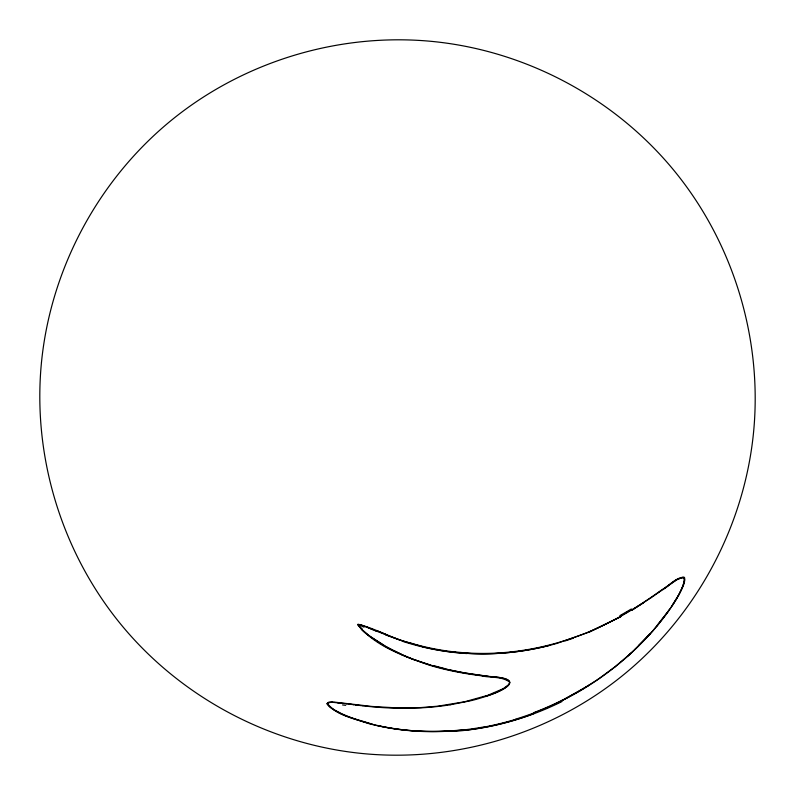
<?xml version="1.0" encoding="UTF-8"?>
<svg xmlns="http://www.w3.org/2000/svg" width="795" height="795" viewBox="0 0 795 795"><rect width="100%" height="100%" fill="white"/><g stroke="black" fill="none" stroke-linecap="round" stroke-linejoin="round"><path stroke-width="1.19" d="M383.846 645.212C376.522 639.886 360.612 632.661 358.883 624.552A4.71 3.558 9.5 0 1 359.688 624.651L365.809 626.738M358.237 624.781L358.346 624.612A1.302 0.984 9.5 0 1 358.793 624.562L362.192 625.387M672.133 605.611C676.923 597.085 684.356 588.38 684.237 578.233L683.611 577.587A14.409 4.7 -55.5 0 0 682.716 577.379L678.135 579.098M669.231 609.914L653.093 630.514M656.501 626.53C667.293 612.518 679.516 598.228 684.416 580.877A13.903 4.561 -55.4 0 0 684.485 579.038M649.604 634.44L653.261 630.336M649.783 634.251L635.016 649.386M638.683 645.828L627.235 656.521M631.051 653.093L615.072 666.727M615.022 666.767L598.118 679.248M661.132 590.655C668.585 587.008 675.303 577.558 683.978 577.866A12.005 3.915 -55.8 0 1 684.416 578.76L684.475 579.058M659.413 591.887L661.281 590.556M664.531 588.23L675.879 580.43M657.684 593.11L659.472 591.838M654.186 595.564L657.644 593.14M650.558 598.069L654.126 595.604M650.658 598.009L631.906 610.172M598.039 679.308L580.449 690.497L562.115 700.465M643.463 602.839L632.403 609.874M589.204 685.141L561.668 700.693M621.064 616.513L589.681 631.866M620.418 616.88L588.946 632.174L557.176 643.314M565.354 640.859L573.304 638.186M484.88 696.609C502.997 691.61 526.211 678.692 492.522 676.813M515.408 719.227C557.156 706.596 595.952 684.584 628.497 655.587C648.005 637.749 665.892 617.745 678.96 594.66C681.116 589.343 685.499 583.888 684.634 577.836L684.018 577.13C675.73 577.518 669.529 585.468 662.513 589.314C644.377 602.381 625.506 614.525 605.402 624.353C559.124 647.031 506.594 657.604 455.207 651.92M557.305 643.294C528.099 651.632 497.521 655.199 467.182 653.371M468.692 701.16C483.29 698.378 538.473 680.113 490.356 676.535M549.146 645.5C518.28 653.341 486.033 655.795 454.372 652.268M468.712 701.15L450.099 704.817M484.324 726.839C446.154 733.924 406.315 733.537 368.681 723.579C354.441 718.64 337.04 715.52 326.805 703.754L328.703 702.194L334.536 702.114L371.961 706.457L398.265 707.957L420.853 707.57L437.826 706.179L464.489 701.796L487.842 695.287L503.195 688.699L509.019 684.396L509.694 682.16C501.854 675.979 490.058 678.026 480.677 675.7C463.614 673.554 446.651 670.354 430.165 665.415C404.407 656.441 375.071 646.405 357.661 624.592L358.008 624.204C376.502 628.766 393.525 639.319 412.376 643.513M450.119 704.807C421.29 709.398 391.865 709.16 362.918 705.831M464.548 729.651C423.149 734.083 379.801 730.675 341.423 713.612C336.752 710.73 329.975 708.991 327.391 703.744A3.677 1.769 12.2 0 1 328.087 702.79L331.396 702.283M454.75 730.615C428.893 732.622 402.707 731.132 377.367 725.477M346.531 703.784L332.548 702.303L329.011 702.482L327.391 703.555C337.875 716.375 357.502 718.988 372.438 724.305M331.972 702.293L332.548 702.303M337.179 702.641L339.515 702.899M360.572 705.553L362.848 705.821M360.483 705.543L353.387 704.678M355.753 704.976L358.118 705.264M484.264 675.76L488.329 676.277M491.419 676.664C456.598 672.838 421.559 665.514 390.425 648.859A230.868 211.589 -62.1 0 1 379.016 642.449M483.777 675.7L464.538 672.908L444.127 668.754M351.022 704.37L353.546 704.698M346.431 703.774L351.211 704.4M422.324 646.603L399.945 640.114L374.813 630.475M430.721 665.147L415.368 660.019M402.866 641.098L385.486 634.847M365.511 626.619L373.312 629.849M366.555 627.036L377.078 631.439M400.899 654.017L393.932 650.668M379.076 642.35L369.347 635.781L361.755 629.451M358.555 625.715L358.495 625.615A3.339 2.554 9.1 0 1 358.257 625.049M515.448 719.405A295.392 273.569 -44.6 0 1 484.344 727.008M455.197 651.999A285.286 266.444 71.4 0 1 412.347 643.622M533.843 713.612A287.611 266.981 -45.2 0 1 464.568 730.297M562.025 700.266A283.974 261.953 -43.8 0 1 533.564 712.708M649.336 634.221A234.098 192.797 -42.1 0 1 638.435 645.59M675.939 580.32A53.454 14.678 -49.7 0 1 678.195 578.989M631.359 608.96A357.661 262.201 4 0 1 620.03 615.529M467.182 653.569A283.368 264.824 72 0 1 402.787 641.396M385.595 634.281A344.821 267.677 41.7 0 1 377.198 630.862M361.715 626.281A46.428 30.309 11.7 0 1 364.13 627.156M362.301 629.054A22.628 17.47 7.6 0 1 358.923 625.566M393.873 650.787A236.294 216.558 -64.2 0 1 383.707 645.461M415.288 660.198A256.646 234.008 -77.1 0 1 400.789 654.285M342.506 704.936A117.769 19.954 8.1 0 1 345.686 705.344M562.025 701.518A286.717 266.275 -45.3 0 1 454.75 731.33M631.339 609.666A359.777 266.206 4.8 0 1 619.842 616.324M454.362 652.357A278.339 259.925 71.4 0 1 422.314 646.703M444.166 668.396A312.892 271.721 70.1 0 1 433.881 665.673M41.469 362.431C32.297 455.823 61.444 551.899 120.959 624.453C180.505 696.976 269.048 744.299 362.431 753.531C455.823 762.703 551.899 733.556 624.453 674.041C696.976 614.495 744.299 525.952 753.531 432.569C762.703 339.177 733.556 243.101 674.041 170.547C614.495 98.023 525.952 50.701 432.569 41.469C339.177 32.297 243.101 61.444 170.547 120.959C98.023 180.505 50.701 269.048 41.469 362.431"/></g></svg>
